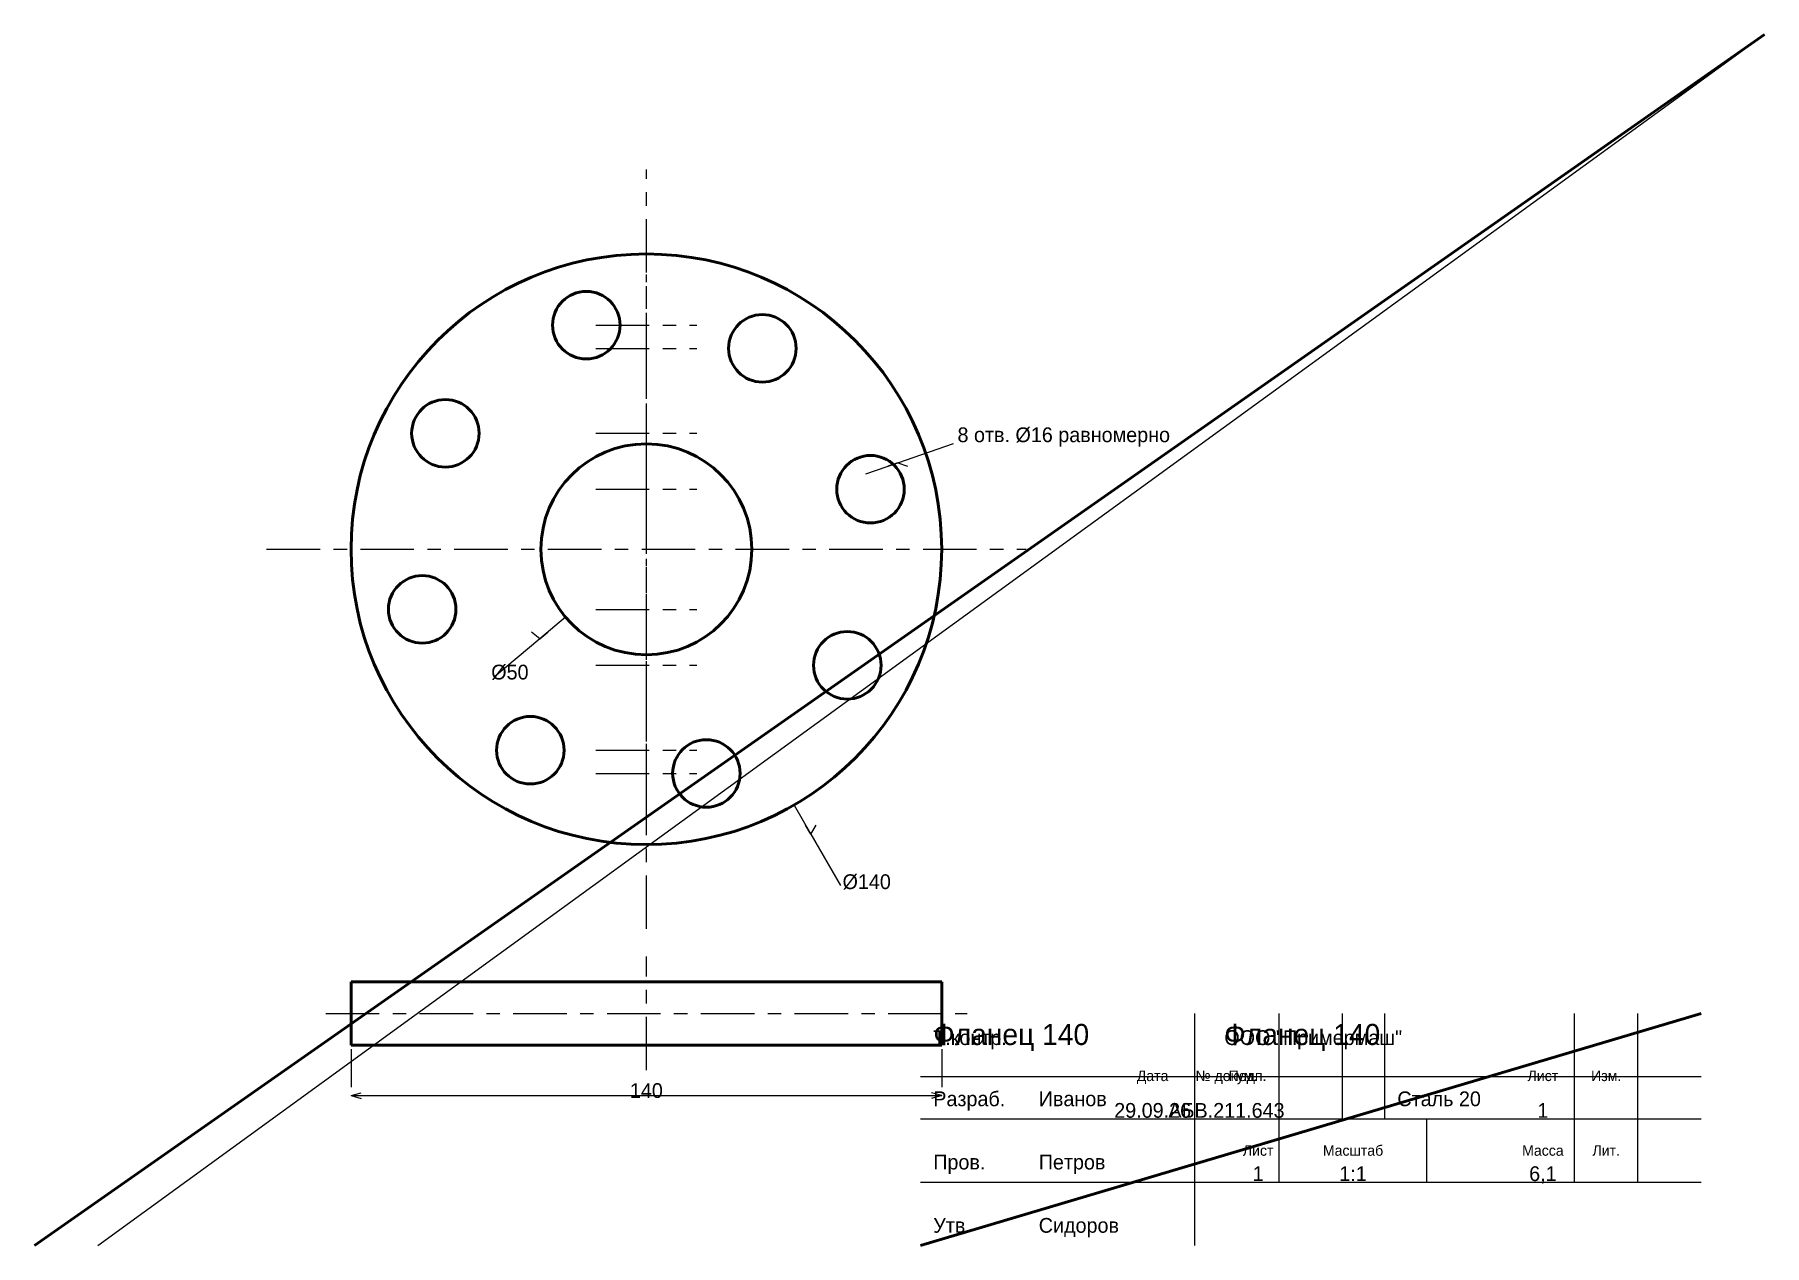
# Model space of a CAD drawing. Header units: millimetres. Extents: x 5 to 415, y 5 to 292.
import ezdxf
from ezdxf.enums import TextEntityAlignment as Align

# ---------------------------------------------------------------- set-up
doc = ezdxf.new("R2010")
doc.units = ezdxf.units.MM
doc.linetypes.add('CENTER', pattern=[22.225, 12.7, -3.175, 3.175, -3.175])
doc.linetypes.add('DASHED', pattern=[9, 6, -3])
for name, color, linetype, lineweight in [('AXIS', 7, 'CENTER', 25), ('DIMS', 7, 'CONTINUOUS', 25), ('MAIN', 7, 'CONTINUOUS', 50), ('TEXT', 7, 'CONTINUOUS', 25), ('THIN', 7, 'CONTINUOUS', 25)]:
    doc.layers.add(name, color=color, linetype=linetype, lineweight=lineweight)

msp = doc.modelspace()

# ---------------------------------------------------------------- linework, layer by layer
at = {"layer": 'AXIS', "linetype": 'CENTER', "lineweight": 25}
for p, q in [((150, 80), (150, 260)), ((150, 211.126), (150, 235.126)), ((150, 205.631), (150, 229.631)), ((138, 223.126), (162, 223.126)), ((138, 217.631), (162, 217.631)), ((150, 185.5), (150, 209.5)), ((138, 197.5), (162, 197.5)), ((150, 172.235), (150, 196.235)), ((138, 184.235), (162, 184.235)), ((60, 170), (240, 170)), ((150, 143.765), (150, 167.765)), ((138, 155.765), (162, 155.765)), ((150, 130.5), (150, 154.5)), ((138, 142.5), (162, 142.5)), ((150, 110.369), (150, 134.369)), ((150, 104.874), (150, 128.874)), ((138, 122.369), (162, 122.369)), ((138, 116.874), (162, 116.874)), ((150, 46.5), (150, 73.5)), ((74, 60), (226, 60))]:
    msp.add_line(p, q, dxfattribs=at)
at = {"layer": 'DIMS', "linetype": 'CONTINUOUS', "lineweight": 25}
for p, q in [((209.568, 190.511), (222.805, 195.069)), ((202.004, 187.906), (209.568, 190.511)), ((209.568, 190.511), (207.204, 189.697)), ((209.568, 190.511), (211.931, 189.697)), ((130.849, 153.93), (124.721, 148.788)), ((124.721, 148.788), (113.996, 139.789)), ((124.721, 148.788), (122.805, 150.395)), ((124.721, 148.788), (126.636, 150.395)), ((185, 109.378), (189, 102.45)), ((189, 102.45), (187.75, 104.615)), ((189, 102.45), (190.25, 104.615)), ((189, 102.45), (196, 90.326)), ((80, 51.5), (80, 42.5)), ((220, 51.5), (220, 42.5)), ((80, 40.5), (82.415, 41.147)), ((220, 40.5), (217.585, 41.147)), ((80, 40.5), (220, 40.5)), ((80, 40.5), (82.415, 39.853)), ((220, 40.5), (217.585, 39.853))]:
    msp.add_line(p, q, dxfattribs=at)
at = {"layer": 'MAIN', "linetype": 'CONTINUOUS', "lineweight": 50}
for p, q in [((5, 5), (415, 292)), ((80, 67.5), (220, 67.5)), ((80, 52.5), (80, 67.5)), ((220, 52.5), (220, 67.5)), ((215, 5), (400, 60)), ((80, 52.5), (220, 52.5))]:
    msp.add_line(p, q, dxfattribs=at)
for centre, radius in [((150, 170), 70), ((135.765, 223.126), 8), ((177.5, 217.631), 8), ((102.369, 197.5), 8), ((150, 170), 25), ((203.126, 184.235), 8), ((96.874, 155.765), 8), ((197.631, 142.5), 8), ((122.5, 122.369), 8), ((164.235, 116.874), 8)]:
    msp.add_circle(centre, radius, dxfattribs=at)
at = {"layer": 'THIN', "linetype": 'CONTINUOUS', "lineweight": 25}
for p, q in [((20, 5), (415, 292)), ((280, 5), (280, 60)), ((300, 35), (300, 60)), ((315, 35), (315, 60)), ((325, 35), (325, 60)), ((370, 35), (370, 60)), ((385, 35), (385, 60)), ((215, 45), (400, 45)), ((215, 35), (400, 35)), ((300, 20), (300, 35)), ((335, 20), (335, 35)), ((370, 20), (370, 35)), ((385, 20), (385, 35)), ((215, 20), (400, 20))]:
    msp.add_line(p, q, dxfattribs=at)
at = {"layer": 'THIN', "linetype": 'DASHED', "lineweight": 25}
for p, q in [((80, 52.5), (90, 52.5)), ((210, 52.5), (220, 52.5))]:
    msp.add_line(p, q, dxfattribs=at)

# ---------------------------------------------------------------- texts
at = {"layer": 'DIMS', "linetype": 'CONTINUOUS', "lineweight": 25}
for s, p in [('8 отв. %%c16 равномерно', (223.75, 195.394)), ('%%c50', (113.23, 139.146)), ('%%c140', (196.5, 89.46))]:
    msp.add_text(s, height=3.5, dxfattribs=at).set_placement(p)
msp.add_text('140', height=3.5, dxfattribs=at).set_placement((150, 41.7), align=Align.MIDDLE_CENTER)
at = {"layer": 'TEXT', "linetype": 'CONTINUOUS', "lineweight": 25}
for s, height, p in [('Фланец 140', 5, (218, 52.5)), ('Фланец 140', 5, (287, 52.5)), ('Т.контр.', 3.5, (218, 52.5)), ('ООО "Примермаш"', 3.5, (287, 52.5)), ('Разраб.', 3.5, (218, 38)), ('Иванов', 3.5, (243, 38)), ('Сталь 20', 3.5, (328, 38)), ('Пров.', 3.5, (218, 23)), ('Петров', 3.5, (243, 23)), ('Утв.', 3.5, (218, 8)), ('Сидоров', 3.5, (243, 8))]:
    msp.add_text(s, height=height, dxfattribs=at).set_placement(p)
for s, height, p in [('Дата', 2.5, (270, 45.2)), ('№ докум.', 2.5, (287.5, 45.2)), ('Подп.', 2.5, (292.5, 45.2)), ('Лист', 2.5, (362.5, 45.2)), ('Изм.', 2.5, (377.5, 45.2)), ('29.09.26', 3.5, (270, 37)), ('АБВ.211.643', 3.5, (287.5, 37)), ('1', 3.5, (362.5, 37)), ('Лист', 2.5, (295, 27.5)), ('Масштаб', 2.5, (317.5, 27.5)), ('Масса', 2.5, (362.5, 27.5)), ('Лит.', 2.5, (377.5, 27.5)), ('1', 3.5, (295, 22)), ('1:1', 3.5, (317.5, 22)), ('6,1', 3.5, (362.5, 22))]:
    msp.add_text(s, height=height, dxfattribs=at).set_placement(p, align=Align.MIDDLE_CENTER)

doc.saveas('drawing.dxf')
